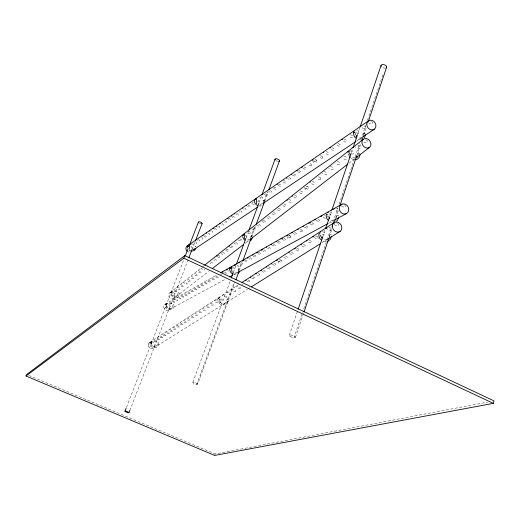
<?xml version="1.0" encoding="UTF-8"?>
<svg xmlns="http://www.w3.org/2000/svg" width="520" height="520" viewBox="0 0 520 520"><rect width="100%" height="100%" fill="white"/><g stroke="black" fill="none" stroke-linecap="round" stroke-linejoin="round"><path stroke-width="0.39" stroke-dasharray="2.6 1.95" d="M251.108 237.114L251.089 235.814L252.291 235.931M246.311 237.308L246.044 236.191L245.232 235.528M226.187 273.656L225.881 272.603L224.075 271.739M311.493 165.464C311.818 163.845 309.861 162.845 308.477 163.228M304.304 188.428L304.291 187.688M305.084 189.872L305.389 188.194L304.434 187.733L304.733 187.922M329.375 237.445L329.524 234.585L331.214 234.507L329.511 234.644M336.752 217.958C335.693 216.131 338.526 213.187 338.689 216.281M278.148 262.951L278.382 261.131M312.851 161.337L312.865 160.595M313.593 162.78L313.969 161.077L313.014 160.628L313.313 160.81M287.599 238.492L287.885 236.672M331.656 229.554C330.882 231.595 328.263 229.138 326.924 228.806M363.928 134.615C362.375 133.113 365.456 132.236 365.372 133.198M238.433 270.972L238.647 268.717L240.006 268.717L238.686 268.684M151.086 342.622C149.649 341.237 149.604 345.104 150.95 345.897C153.257 350.246 160.778 346.281 158.516 342.582C156.982 343.726 156.715 348.985 152.516 345.846C150.709 344.942 152.081 342.03 150.007 342.446M165.302 304.558L166.381 304.726M358.312 154.642C356.649 153.192 359.918 152.139 359.691 153.244M293.839 338.15L302.686 311.994M303.726 308.913L331.552 226.59M333.112 221.975L337.799 208.124M339.099 204.275L359.645 143.501M360.945 139.653L365.885 125.034M367.451 120.419L383.051 74.256M295.432 337.344L303.752 312.709M329.219 237.269L331.812 229.573M335.712 218.03L338.312 210.333M356.766 155.675L360.659 144.131M363.779 134.894L366.379 127.192M289.283 335.361L297.908 309.992M322.738 236.964L325.358 229.275M329.797 216.203L331.37 211.594M351.494 152.399L352.8 148.558M357.767 133.952L359.86 127.803M214.656 455.429L215.176 453.947L487.63 402.09M197.626 384.222A2.574 0.598 20.1 0 0 194.525 382.408A2.574 0.598 20.1 0 0 193.622 383.175A2.574 0.598 20.1 0 0 197.626 384.222L235.04 282.132M239.226 270.706L242.651 261.358M251.589 236.964L255.417 226.519M264.719 201.143L268.262 191.471M192.881 382.317L230.204 281.002M233.292 272.623L235.82 265.766M246.201 237.582L248.443 231.491M259.11 202.54L261.072 197.21M196.709 384.572L233.909 283.127M238.388 270.92L241.462 262.529M250.413 238.121L254.612 226.681M263.842 201.506L267.481 191.594M129.825 410.449L188.052 259.896M192.147 249.301L194.779 242.495M126.458 407.375L183.742 259.857M220.552 302.4C218.179 302.692 217.861 298.168 219.823 297.024C220.006 297.492 219.388 301.015 220.558 302.4M170.514 292.208C172.855 291.2 171.191 295.919 173.784 295.964C177.411 297.973 177.333 293.345 178.828 292.428C181.051 296.173 173.68 299.741 171.489 295.522C170.742 294.216 169.507 291.844 171.645 292.182M320.58 179.205L320.002 179.66A2.496 1.385 44 0 1 318.513 179.296L316.687 178.49M311.493 165.47L310.57 165.782L307.886 164.548M179.212 292.558L178.087 292.617M316.979 161.74L316.453 162.091A2.431 1.183 45 0 1 315.068 161.629L313.969 161.077M322.589 157.924L322.075 158.275A2.457 1.209 45 0 1 320.651 157.82L319.423 157.228M328.341 154.011L327.795 154.381A2.477 1.235 44.9 0 1 326.372 153.92L324.266 152.899M262.36 203.522L260.007 204.763M195.708 246.441L195.033 246.331L196.144 246.331M291.038 237.556L290.531 237.835A2.496 1.066 43.9 0 1 289.133 237.276L288.002 236.704M252.323 235.905L251.089 235.969M302.127 231.381L301.626 231.673A2.548 1.118 43.8 0 1 300.157 231.114L298.298 230.269M157.794 342.674L158.834 342.732M166.439 304.564C165.802 307.827 170.372 310.284 172.386 307.483C173.466 307.028 172.146 304.44 173.732 304.766C176.254 310.882 163.722 311.571 165.38 304.525M263.062 201.689L263.075 200.453L264.277 200.571M217.724 298.597C220.597 297.427 218.536 303.108 221.683 303.199C226.493 305.753 225.686 299.656 227.721 298.851C230.386 303.44 221.598 307.658 218.907 302.659C218.042 301.113 216.457 298.116 219.096 298.578M172.998 304.856L174.109 304.876M169.8 292.799L201.526 267.618M202.156 267.118L204.061 265.61M173.933 298.188A3.393 3.114 51.4 0 0 172.972 292.513A3.393 3.114 51.4 0 0 168.681 295.789A3.393 3.114 51.4 0 0 173.933 298.188L208.566 271.479M245.122 243.295L249.607 239.831M349.011 163.176L354.146 159.224M258.414 206.511L262.457 203.814M356.129 141.329L361.517 137.735M149.526 342.433L238.654 284.615M226.837 298.974L228.033 299.072M153.712 347.925L247.338 289.387M248.027 288.951L250.088 287.664M321.685 242.899L327.88 239.025M359.749 153.198L358.183 153.198M164.99 304.265L216.567 275.074M166.394 304.596L165.302 304.57M237.276 272.538L234.468 273.195M249.853 239.48L247.221 240.045M168.311 310.147A3.406 3.237 60.8 0 0 168.974 304.389A3.406 3.237 60.8 0 0 163.755 306.462A3.406 3.237 60.8 0 0 168.311 310.147L225.414 279.188M233.981 274.541L237.549 272.61M328.198 223.457L333.197 220.747M365.43 133.159L363.863 133.146M264.31 200.544L263.036 200.538M338.566 215.234L336.954 215.234M327.113 239.798L324.903 239.961L323.668 239.525M261.391 205.822L260.065 206.102M325.539 218.381L322.543 217.191M254.208 204.542L251.791 203.606M202.261 268.053C198.958 268.197 205.472 271.531 204.756 269.204M361.537 137.963L359.3 138.073L358.118 137.625M338.689 211.166L335.322 210.008M235.625 274.606L234.208 274.547M350.09 150.982C351.787 150.261 354.374 152.152 353.074 153.901L352.176 154.095M330.05 166.849C331.663 166.179 334.172 167.953 332.969 169.644L331.584 169.669L328.738 168.35M323.687 171.893C325.273 171.236 327.756 172.972 326.586 174.642L325.221 174.661L322.413 173.355M288.438 199.803C289.894 199.232 292.227 200.759 291.219 202.332L289.998 202.306L287.807 201.305M262.444 220.389L263.055 220.311M248.112 231.744C249.418 231.25 251.556 232.589 250.744 234.026L247.663 233.019M226.064 249.203C228.163 248.008 230.081 252.688 227.169 251.024M217.828 255.723C219.869 254.56 221.786 259.129 218.94 257.491M282.978 180.791C284.271 180.459 286.097 181.344 285.87 182.864L285.031 183.164L282.51 181.981M278.207 184.08C279.487 183.755 281.288 184.613 281.079 186.114L280.254 186.414L277.764 185.237M273.539 187.291C274.846 186.881 276.998 188.097 276.211 189.579L273.117 188.428M230.867 245.778L232.745 246.636L232.863 248.027L229.925 247.033M222.463 252.428C226.245 253.162 223.808 256.236 221.247 253.468M300.326 190.833L302.471 191.834L302.478 193.518L301.217 193.505L298.194 192.082M294.645 195.325L296.771 196.313L296.79 197.971L295.542 197.951L293.02 196.749M278.337 208.221L280.404 209.177L280.449 210.763L279.266 210.73L276.361 209.372M273.137 212.342L275.178 213.285L275.236 214.851L274.072 214.806L271.017 213.278M357.857 145.321C359.431 145.048 361.29 146.978 360.106 148.395L358.605 148.46L355.29 146.861M343.974 156.299C345.495 156.039 347.328 157.892 346.209 159.276L344.767 159.328L341.854 157.976M337.285 161.59C338.78 161.337 340.606 163.15 339.508 164.522L338.098 164.56L335.218 163.228M312.078 181.532L313.469 181.831L314.294 182.611A2.477 1.359 44 0 1 314.483 183.983L313.931 184.418A2.477 1.359 44 0 1 312.449 184.061L310.642 183.261M328.887 227.37L330.48 227.708L331.584 229.041M315.49 236.035L317.038 236.359L317.889 237.114M356.785 130.383C360.347 130.052 359.658 135.466 356.395 132.626M350.298 134.843C351.722 134.635 353.613 136.331 352.541 137.69L351.169 137.605L348.465 136.266M343.98 139.191C345.378 138.99 347.256 140.654 346.209 141.993L344.864 141.908L342.024 140.537M331.799 147.57L334.016 148.629L334.003 150.293L332.709 150.189L330.096 148.889M325.93 151.613L327.327 151.931L328.153 152.704A2.477 1.235 44.9 0 1 328.38 153.985M314.802 159.399L316.791 160.453A2.431 1.183 45 0 1 317.018 161.714M298.571 170.43L300.651 171.411L300.697 172.933L297.083 171.574M252.207 202.332L253.351 202.592M224.991 221.052C227.773 221.052 227.253 224.79 224.725 222.19M288.542 235.306L290.81 236.333A2.496 1.066 43.9 0 1 291.077 237.53M191.847 243.854C194.506 244.062 193.85 247.026 191.678 244.822M333.313 220.669L330.928 220.188M326.157 241.748L322.868 241.059M248.255 241.449L246.883 241.345M360.464 139.847L357.305 139.1M355.128 158.06L351.656 156.741M318.377 176.716L320.405 177.814M306.793 186.297C305.142 186.076 308.334 186.375 308.347 187.285A2.45 1.326 44 0 1 308.522 188.65L307.97 189.085A2.45 1.326 44 0 1 306.521 188.714L305.389 188.194M283.836 204.009L285.74 204.984L285.779 206.596L284.577 206.564L282.1 205.381M263.211 220.305L265.064 221.234L265.128 222.761L261.619 221.559M253.533 227.955L255.359 228.865L255.437 230.347L251.583 228.995M239.733 238.856L241.527 239.739L241.625 241.163L237.887 239.837M214.468 258.824C217.802 259.331 216.034 262.62 213.519 259.994M210.529 261.937C213.408 262.015 212.589 265.805 210.067 263.263M322.368 231.751C323.739 231.673 325.572 233.298 324.506 234.611L323.628 234.689L321.106 233.597M309.296 240.194L311.422 241.267L311.422 242.97L307.548 241.716M296.861 248.222L298.954 249.269L298.981 250.913L295.217 249.672M279.331 259.545L279.793 259.636M268.3 266.669L270.309 267.651L270.387 269.178L266.89 267.969M252.701 276.75L254.657 277.693L254.761 279.162L251.407 277.966M370.526 121.108L370.994 121.199M338.046 143.429L340.054 144.501L340.035 146.191L338.709 146.101L336.375 144.976M320.405 155.545L322.394 156.631M303.979 166.836L305.89 167.837L306.131 169.104L305.227 169.416L303.108 168.415M293.644 173.94L295.522 174.915L295.581 176.41L292.325 175.24M336.544 208.364L337.851 208.722M330.018 212.043C334.185 212.7 331.786 216.769 328.848 213.649M248.203 205.16C251.199 205.433 250.231 209.06 247.683 206.421M232.492 215.956C235.339 216.197 234.533 219.687 232.063 217.133M228.748 218.53C231.53 218.673 230.828 222.255 228.378 219.694M278.207 241.241L280.183 242.222L280.274 243.666L276.868 242.346M214.481 228.332C217.217 228.572 216.463 231.751 214.175 229.417M258.538 252.323L260.455 253.26L260.754 254.378L259.928 254.579L257.881 253.539M198.068 239.616C201.103 240.247 199.628 242.769 197.392 240.455M244.914 260C247.637 259.954 247.52 263.835 244.868 261.43M220.161 273.942L221.143 274.19M306.475 188.708L305.858 188.461M168.142 332.183C160.914 330.902 172.517 336.31 168.155 332.189M179.03 287.742C171.899 286.656 183.274 292.052 179.036 287.742M207.103 265.064L207.61 265.207M248.19 280.046L249.691 280.917L249.782 282.341L247.006 281.353M179.68 297.499C172.653 296.049 183.976 301.438 179.686 297.499M263.445 270.192L264.992 271.108L265.057 272.584L262.158 271.589M258.245 273.553L259.779 274.45L259.851 275.912L257.088 274.944M235.761 242.424L237.094 243.224L237.198 244.628L233.916 243.458M274.216 263.237L275.795 264.186L275.841 265.7L272.292 264.478M285.5 255.951L287.118 256.932A2.548 1.196 43.1 0 1 287.346 258.213L286.819 258.557A2.548 1.196 43.1 0 1 285.344 258.07L283.485 257.25M279.793 259.63L281.405 260.592A2.522 1.17 43.2 0 1 281.625 261.872L281.099 262.21A2.522 1.17 43.2 0 1 279.656 261.709L278.499 261.163M291.343 252.174L292.981 253.169A2.574 1.222 43.1 0 1 293.241 254.449L292.682 254.82A2.574 1.222 43.1 0 1 291.168 254.332L289.283 253.507M232.596 267.286C234.52 267.248 234.832 270.673 232.694 268.801M227.604 270.556L228.618 271.07M223.633 272.792L224.133 273.058M258.765 224.25L260.169 225.102L260.234 226.59L256.763 225.4M303.478 244.342L305.149 245.375L305.123 246.994L301.308 245.745M241.014 262.542C244.062 263.503 242.119 265.805 240.025 263.575M268.651 216.437L270.082 217.321L270.127 218.849L266.89 217.828M201.656 237.523C204.107 238.18 202.819 240.565 200.974 238.453M254.345 255.028L255.814 255.886L255.925 257.212L253.273 256.132M195.377 241.839C198.114 242.957 196.086 244.524 194.298 242.58M249.808 257.589L251.258 258.433L251.375 259.747L248.833 258.687M273.572 244.198L275.106 245.108L275.178 246.5L271.817 245.186M268.6 247L270.114 247.897L270.199 249.269L267.521 248.203M211.504 230.756C213.967 231.381 212.719 233.942 210.782 231.738M208.162 233.058C210.6 233.675 209.372 236.197 207.454 234.019M263.744 249.737L265.239 250.62L265.337 251.979L262.691 250.913M204.88 235.313L205.355 235.45M336.615 222.944L337.318 223.145M289.211 235.385L289.835 235.567M283.875 238.4L285.441 239.337L285.493 240.76L282.035 239.434M221.91 223.613C224.523 224.386 223.015 226.727 221.117 224.64M218.374 226.037C221.273 227.24 219.069 228.904 217.152 226.876M236.73 213.428C238.531 213.395 238.817 216.71 236.802 215.02M235.853 214.533L236.795 215.014M294.678 232.31L296.276 233.279A2.522 1.092 43.9 0 1 296.511 234.507L296.01 234.793A2.522 1.092 43.9 0 1 294.58 234.234L292.747 233.402M311.903 222.606L313.56 223.626L313.553 225.147L309.822 223.775M306.02 225.921L307.658 226.928L307.664 228.43L303.992 227.065M244.589 208.033C247.338 208.78 245.765 211.523 243.711 209.19M240.624 210.756C243.756 212.147 241.222 213.772 239.252 211.698M300.274 229.158L301.899 230.145M324.136 215.716L324.942 215.969M317.941 219.206L319.618 220.246L319.599 221.786L315.809 220.409M270.153 190.469L271.538 191.315L271.622 192.699L269.067 191.756M265.668 193.55L267.039 194.383L267.131 195.754L263.809 194.441M261.281 196.567C264.537 197.977 261.807 199.803 259.76 197.607M343.726 204.685L344.572 204.952M289.088 177.463L290.531 178.36L290.576 179.81L287.365 178.646M365.8 139.685C370.103 141.414 365.775 144.619 363.253 141.7M279.65 261.716L278.98 261.437M315.062 161.629L314.425 161.35M364.156 125.892C368.543 127.992 363.779 130.13 361.504 127.309M289.088 237.263L288.47 236.977M175.539 299.825L174.115 299.338L176.631 299.214L177.671 300.664L175.539 299.825M331.753 222.274L330.103 221.683M237.322 265.096C240.169 267.404 236.789 267.144 235.287 265.766M184.555 283.387C179.413 279.26 192.797 285.896 184.567 283.387M353.49 159.562L351.039 158.353M225.706 250.367L227.162 251.017M257.433 201.506C259.051 202.482 258.778 199.927 257.517 199.68M313.944 237.582L317.512 238.947L318.13 238.55L317.935 237.178M341.354 206.018C342.797 207.227 347.412 208.481 344.994 205.276M334.152 224.536C335.673 225.875 340.366 226.739 337.896 223.535M218.927 257.485L217.185 256.672M28.893 375.447L215.176 453.947M368.576 122.856C370.351 124.787 374.933 124.345 371.807 121.472M242.255 284.492L242.723 284.752M204.185 236.256C205.536 237.79 207.474 236.815 205.361 235.45M166.77 307.684L167.466 307.82L166.738 305.675L167.258 303.167L165.977 305.208L166.764 307.684M280.527 259.857L281.392 260.598M289.939 235.612L290.791 236.347M307.508 186.531L308.328 187.297M315.959 159.718L316.771 160.466M210.639 281.125C202.124 277.615 212.225 284.784 210.645 281.132M221.592 274.489L221.956 274.8M385.574 68.023A2.925 1.606 17.6 0 1 381.615 66.879M278.337 161.337A2.373 1.047 20.2 0 1 276.088 160.66M200.824 223.73A1.996 0.728 21.3 0 1 199.4 223.203M301.932 230.119A2.548 1.118 43.8 0 1 302.166 231.361M320.444 177.781A2.496 1.385 44 0 1 320.619 179.172M189.514 252.031A3.341 3.114 55.1 0 1 187.869 251.726M190.944 246.285A3.341 3.114 55.1 0 1 192.198 248.508M322.433 156.605A2.457 1.209 45 0 1 322.627 157.892M175.948 329.134C171.223 330.233 171.743 324.864 175.948 329.134M200.304 287.8C195.299 288.574 196.436 283.608 200.304 287.8M179.413 326.918C174.623 328.042 175.162 322.582 179.413 326.918M203.788 285.864C198.913 286.689 199.569 281.593 203.788 285.864M176.735 291.603C172.776 293.293 172.517 287.261 176.735 291.603M182.942 324.662C178.126 325.728 178.692 320.314 182.942 324.662M207.344 283.881C202.423 284.642 203.119 279.611 207.344 283.881M186.537 322.361C181.311 323.401 182.585 317.98 186.537 322.361M183.397 286.377C178.997 288.002 179.257 281.944 183.397 286.377M190.203 320.021C184.808 321.067 186.212 315.614 190.203 320.021M214.662 279.806C209.45 280.605 210.477 275.418 214.662 279.806M193.941 317.629C188.87 318.689 189.677 313.137 193.941 317.629M190.3 280.969C186.062 282.692 185.972 276.439 190.3 280.969M197.75 315.192C192.517 316.394 193.486 310.635 197.75 315.192M218.433 277.706C213.142 278.531 214.227 273.26 218.433 277.706M193.843 278.194C189.248 279.909 189.833 273.592 193.843 278.194M197.451 275.366C192.842 277.05 193.427 270.731 197.451 275.366M201.63 312.709C196.651 314.002 197.054 308.094 201.63 312.709M171.724 303.849C167.161 304.057 168.395 299.995 171.724 303.849M201.117 272.493C196.319 274.274 197.015 267.787 201.117 272.493M205.589 310.18C199.947 311.259 201.533 305.624 205.589 310.18M174.675 302.211C169.507 302.159 171.626 298.447 174.675 302.211M156.442 341.738C151.489 342.062 153.082 337.766 156.442 341.738M159.549 339.755C154.492 340.067 156.202 335.738 159.549 339.755M209.631 307.593C204.165 308.906 205.296 302.868 209.631 307.593M162.715 337.734C157.593 338.078 159.406 333.691 162.715 337.734M183.846 297.115C178.692 297.115 180.583 293.195 183.846 297.115M213.753 304.961C208.429 306.235 209.072 300.196 213.753 304.961M165.932 335.679C160.635 336.005 162.591 331.597 165.932 335.679M187.018 295.353C181.558 295.211 184.132 291.46 187.018 295.353M217.958 302.269C212.433 303.557 213.506 297.512 217.958 302.269M172.549 331.461C167.141 331.708 169.422 327.294 172.549 331.461M190.242 293.56C184.438 293.436 187.597 289.627 190.242 293.56M222.248 299.526C221.52 301.034 219.343 298.545 218.03 298.493C219.108 297.329 221.949 297.674 222.248 299.526M193.537 291.726C187.538 291.596 190.886 287.762 193.537 291.726M196.892 289.868C190.899 289.75 194.292 285.844 196.892 289.868M226.636 296.719L226.447 297.245C219.433 296.192 223.938 292.819 226.636 296.719M231.108 293.858L230.912 294.392C223.944 293.566 228.456 289.822 231.108 293.858M235.677 290.933L235.482 291.48C228.3 290.647 232.986 286.851 235.677 290.933M240.35 287.95L240.143 288.496C232.707 287.43 237.842 283.901 240.35 287.95M172.425 290.81L171.983 292.286L172.53 295.522L171.457 294.639L171.145 292.949L172.425 290.81M151.619 341.803L152.022 345.865L150.683 344.045L150.898 342.271L151.951 341.029L151.619 341.803M290.089 336.336A3.237 0.969 18.9 0 0 295.295 337.565A3.237 0.969 18.9 0 0 291.694 335.147A3.237 0.969 18.9 0 0 290.089 336.336M148.317 344.669A3.458 3.263 58.4 0 0 152.977 348.354A3.458 3.263 58.4 0 0 153.556 342.524A3.458 3.263 58.4 0 0 148.317 344.669"/><path stroke-width="0.78" d="M329.401 218.641L329.316 217.912M328.276 220.292C326.027 219.141 325.247 212.29 327.425 214.546M359.983 154.655C359.976 157.32 357.728 159.751 355.024 159.725M327.697 241.41L330.304 239.375L331.331 236.223M321.418 240.103C318.117 238.394 318.279 231.491 320.002 233.955M355.934 138.144C353.704 137.475 352.216 130.189 354.939 132.132M365.586 134.68L364.442 137.761M252.447 237.205L251.596 239.603L250.672 240.565M338.585 217.471L337.597 220.019L336.499 221.169M264.387 201.858L263.413 204.328M230.912 268.457L229.639 268.242M188.611 246.064L187.551 245.882L188.584 245.96M493.35 403.357L494 400.875L184.815 255.606L26.65 374.498L26 376.012L214.656 455.429L493.35 403.357L183.82 258.167L26 376.012M188.221 246.474C189.722 240.604 189.631 250.237 188.975 248.989M304.012 311.942L328.959 238.043M334.152 222.644L335.452 218.797M340.132 204.945L356.766 155.675M361.959 140.283L363.519 135.662M368.459 121.037L386.646 67.151M298.168 309.225L322.738 236.964M325.618 228.508L329.537 216.977M331.89 210.054L351.234 153.166M353.06 147.791L357.507 134.719M360.12 127.03L381.037 65.533M235.872 279.851L238.947 271.466M242.931 260.592L251.03 238.492M256.256 224.231L264.44 201.903M268.905 189.709L279.519 160.745M231.328 277.959L233.292 272.623M236.379 264.245L245.921 238.342M249.008 229.964L258.83 203.3M261.911 194.922L275.106 159.12M128.947 412.718A2.132 0.403 20.6 0 0 126.243 411.275A2.132 0.403 20.6 0 0 125.716 411.821A2.132 0.403 20.6 0 0 128.947 412.718L129.825 410.449M188.929 257.627L191.561 250.816M195.656 240.221L202.098 223.581M183.82 258.167L184.815 255.606M124.989 411.157L126.165 408.135M185.211 256.074L187.857 249.269M189.326 245.486L198.432 222.034M239.714 271.466L238.089 273.65M195.884 248.567L194.519 250.341L192.472 251.095M243.295 235.112C245.394 230.867 244.192 238.082 244.797 239.096M230.724 267.995C233.161 264.069 230.692 270.972 232.264 272.22M257.485 205.562C254.527 204.087 253.019 199.921 256.094 198.614C256.776 197.139 256.276 203.287 256.678 203.736M194.422 248.892L193.135 249.821M356.479 136.325L356.584 135.33M321.939 238.206L322.023 237.218M242.561 235.404L242.873 235.02L243.536 235.294M357.637 156.722L356.122 157.859M209.385 231.127L209.905 230.822M246.233 205.719L246.61 205.452M323.739 152.224L323.765 152.698M232.895 274.118C230.75 273.058 229.346 270.595 229.671 268.222M250.354 277.427L250.822 277.121M271.232 263.894L271.745 263.562M276.757 260.312L277.284 259.968M306.481 241.046L307.073 240.662M312.877 236.899L313.489 236.503M276.822 260.293L277.349 259.954M333.093 223.795L334.36 223.106M204.698 265.103L363.324 139.198M270.738 244.692L271.694 244.25M280.943 238.921L281.437 238.641M212.414 268.515L243.197 244.777M250.25 239.337L347.731 164.171M356.07 157.742L369.538 147.355A5.122 4.154 52.6 0 0 367.725 139.061A5.122 4.154 52.6 0 0 362.011 143.429A5.122 4.154 52.6 0 0 369.538 147.355M302.894 226.506L303.433 226.2M321.035 216.209L321.067 216.6M187.064 246.083L368.381 120.919M354.946 132.294L354.302 132.275M193.719 249.659L257.069 207.409M263.133 203.365L355.453 141.785M362.863 136.838L374.322 129.194M348.107 152.263L347.861 151.99L348.829 151.437M242.053 282.412L333.905 222.827M309.875 182.267L310.245 182.026M229.099 246.305L229.678 245.993M251.466 286.8L320.307 243.756M328.569 238.589L340.269 231.276M216.678 256.159L217.211 255.866M312.546 159.978L312.891 159.783M220.714 272.727L341.978 204.107M230.919 268.307L229.639 268.294M312.475 159.991L312.825 159.796M291.467 174.48L291.792 174.304M286.825 177.73L286.403 178.126M326.82 227.864L326.177 228.28L326.365 228.599M234.78 213.609L234.481 213.947M229.697 276.868L232.55 275.314M237.549 272.61L327.483 223.841M334.626 219.973L346.047 213.779A5.258 4.602 61.1 0 0 346.71 205.094A5.258 4.602 61.1 0 0 339.255 207.968A5.258 4.602 61.1 0 0 346.047 213.779M219.797 223.906L220.279 223.678M216.535 226.2L216.249 226.453M294.339 248.872L295.262 248.436M203.112 235.45L203.06 235.839M260.702 270.68L261.489 270.309M190.411 244.179L190.957 243.958M245.557 280.495L246.279 280.156M340.464 205.218L341.49 204.783M286.462 235.787L287.293 235.45M315.276 219.499L314.938 220.064M297.369 229.6L298.246 229.229M291.811 232.739L292.669 232.381M286.39 235.807L287.222 235.456M261.437 249.951L261.248 250.393M256.718 252.623L256.341 252.935M238.569 262.86L239.291 262.574M234.624 265.115L234.507 265.499M230.211 267.586L230.912 267.312M226.434 269.75L226.33 270.12M342.069 139.633L342.622 139.392M329.947 147.992L330.473 147.765M320.067 232.239L320.658 231.985M300.82 244.712L301.379 244.472M288.769 252.525L289.308 252.297M296.868 170.8L297.303 170.612M266.331 267.065L266.838 266.858M277.212 184.353L277.589 184.197M255.873 273.845L256.367 273.65M242.593 208.228L242.996 208.078M213.083 228.572L213.447 228.449M206.375 233.201L206.726 233.077M349.122 152.21L349.466 151.827L348.419 151.71M334.854 208.546L333.632 209.228M327.743 212.453L328.347 212.219M321.432 216.021L322.017 215.794M276.263 241.566L276.757 241.384M266.266 247.221L266.747 247.046M222.768 271.882L222.15 272.226M261.846 249.795L262.476 249.704M248.04 257.627L247.436 258.193M226.746 269.633L227.364 269.536M231.381 216.086L231.849 216.008M227.656 218.654L228.118 218.576M310.479 222.58L308.763 223.288M281.944 238.453L282.542 238.368M257.186 252.453L257.738 252.375M252.564 255.067L253.11 254.989M244.153 260.052L243.035 260.683M235.06 264.966L235.58 264.894M191.516 249.945L192.368 249.99M355.803 136.363L356.194 136.416M353.88 132.269L353.464 132.145M189.241 250.061L190.216 250.686M244.458 240.162L242.372 236.626M349.394 156.774L350.181 157.612M348.978 155.207L349.297 155.61M321.588 237.77L320.476 235.255M348.524 154.037L348.666 154.434M349.629 153.355L350.038 154.602M355.134 133.439L355.498 134.713M327.834 215.891L328.211 217.217M187.564 247.052L187.863 248.177M301.606 167.667L301.606 167.648A1.944 0.325 -16.3 0 1 301.73 167.401M381.238 66.43A2.925 1.606 17.6 0 1 382.304 64.61A2.925 1.606 17.6 0 1 385.918 65.657A2.925 1.606 17.6 0 1 386.094 67.828M275.281 160.011A2.373 1.047 20.2 0 1 276.022 158.776A2.373 1.047 20.2 0 1 279.032 159.881A2.373 1.047 20.2 0 1 278.811 161.31M198.386 222.222A1.996 0.728 21.3 0 1 200.909 222.287A1.996 0.728 21.3 0 1 201.643 223.789M292.383 196.326A1.956 0.416 -18.1 0 1 292.539 196.008M287.014 200.389A1.924 0.403 -18.1 0 1 287.358 200.167M187.142 251.264A3.341 3.114 55.1 0 1 188.584 245.518M191.607 250.887A3.341 3.114 55.1 0 1 191.029 251.459M302.068 167.213A1.944 0.325 -16.3 0 1 302.517 167.024M332.332 226.077A5.291 4.511 57.2 0 0 339.248 231.862A5.291 4.511 57.2 0 0 339.657 223.236A5.291 4.511 57.2 0 0 332.332 226.077M366.782 123.987A5.096 4.335 57.4 0 0 373.321 129.734A5.096 4.335 57.4 0 0 373.925 121.472A5.096 4.335 57.4 0 0 366.782 123.987"/></g></svg>
